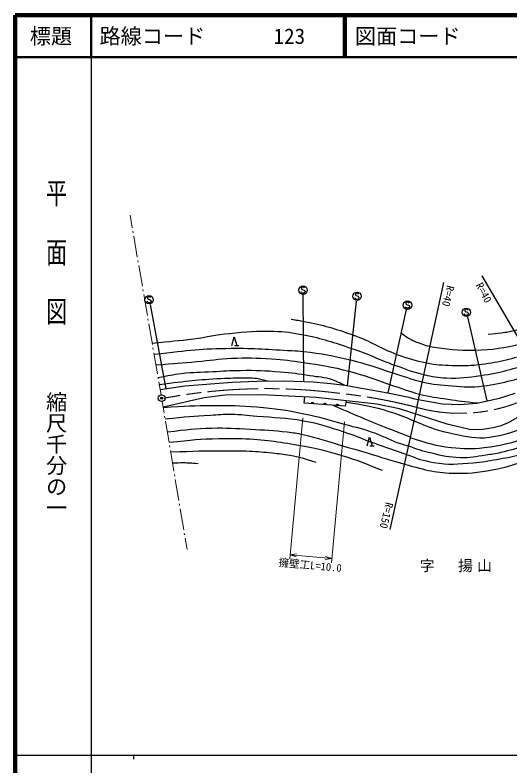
# Model space of a CAD drawing. Units: millimetres, scale not verified. Extents: x 40000 to 680000, y 20000 to 380000.
# Drawn here: x 40000 to 157069, y 202409 to 380000 of the extents above; entities that cross this region are included whole.
import ezdxf
from ezdxf.enums import TextEntityAlignment as Align

# ---------------------------------------------------------------- set-up
doc = ezdxf.new("R2010")
doc.units = ezdxf.units.MM
doc.header["$LTSCALE"] = 1000
doc.header["$PDMODE"] = 32
doc.header["$PDSIZE"] = 500
doc.linetypes.add('CHAIN', pattern=[18.5, 12, -1.5, 3.5, -1.5])
for name, color, linetype, lineweight in [('M-BGD', 7, 'Continuous', 25), ('M-BMK', 2, 'CHAIN', 13), ('M-BMK-HTXT', 7, 'Continuous', 13), ('M-BMK-SRVR', 3, 'Continuous', 25), ('M-STR-HTXT', 7, 'Continuous', 13), ('M-STR-STRC', 7, 'Continuous', 25), ('M-TTL', 2, 'Continuous', 140), ('M-TTL-BAND', 7, 'Continuous', 25), ('M-TTL-LINE', 7, 'Continuous', 50)]:
    doc.layers.add(name, color=color, linetype=linetype, lineweight=lineweight)
doc.layers.add('M-OTRS', color=6, linetype='Continuous')
doc.layers.add('M-TTL-TXT', color=7, linetype='Continuous')
doc.styles.add('@ＭＳ ゴシック', font='')
doc.styles.add('ＭＳ ゴシック', font='')
doc.styles.get('@ＭＳ ゴシック').set_extended_font_data('@MS Gothic')
doc.styles.get('ＭＳ ゴシック').set_extended_font_data('MS Gothic')

msp = doc.modelspace()

# ---------------------------------------------------------------- linework, layer by layer
at = {"layer": 'M-BGD'}
for p, q in [((91255, 301871), (91855, 303871)), ((91855, 303871), (92455, 301871)), ((91955, 301871), (92955, 301871)), ((108420, 288240), (108544, 289708)), ((118190, 287479), (108420, 288240)), ((118190, 287479), (118377, 288795)), ((123255, 278149), (123855, 280149)), ((123855, 280149), (124455, 278149)), ((123955, 278149), (124955, 278149))]:
    msp.add_line(p, q, dxfattribs=at)
for points in [[(74339, 291404), (80149, 292294), (91378, 293139), (97225, 293435), (103835, 293518), (110487, 293263), (114724, 292838), (118002, 292436), (128198, 290632), (133155, 289657), (134469, 289233), (141121, 288088), (145231, 287875), (149214, 288213), (154553, 289399), (158282, 290585)], [(166193, 289519), (161629, 286432), (156501, 283467), (154679, 282747), (153111, 282366), (150103, 281942), (147476, 281985), (142179, 283215), (130952, 286903), (125613, 288006), (111207, 289576), (98284, 290214), (89725, 290089), (84725, 289454), (75034, 287250)]]:
    msp.add_lwpolyline(points, dxfattribs=at)
for centre, radius, start, end in [((110310, 288038), 354, 4.34605, 166.75123), ((110310, 288038), 283, 6.57009, 164.52719), ((110310, 288038), 212, 10.31642, 160.78086), ((110310, 288038), 142, 18.02815, 153.06913), ((110310, 288038), 100, 28.34581, 142.75147), ((113301, 287806), 354, 4.34605, 166.75123), ((113301, 287806), 283, 6.57009, 164.52719), ((113301, 287806), 212, 10.31642, 160.78086), ((113301, 287806), 142, 18.02815, 153.06913), ((113301, 287806), 100, 28.34581, 142.75147), ((116292, 287573), 354, 4.34605, 166.75123), ((116292, 287573), 283, 6.57009, 164.52719), ((116292, 287573), 212, 10.31642, 160.78086), ((116292, 287573), 142, 18.02815, 153.06913), ((116292, 287573), 100, 28.34581, 142.75147)]:
    msp.add_arc(centre, radius, start, end, dxfattribs=at)
for points, knots in [([(151930, 304498), (153415, 304641), (153823, 304680), (155028, 304859), (156240, 305038), (156938, 305074), (158115, 305415), (162697, 306740), (165230, 307652), (169599, 309565), (171118, 310230), (171953, 310640), (173455, 311344), (181359, 315048), (185568, 317620), (193668, 320874), (196824, 322142), (198648, 322733), (201931, 323627), (202698, 323836), (203144, 323885), (203922, 324050), (206024, 324497), (207193, 324789), (209304, 325193), (214202, 326130), (216945, 326693), (221888, 327352), (224210, 327661), (225528, 327706), (227868, 327785), (230436, 327872), (231876, 327717), (234444, 327693), (237766, 327662), (239626, 327652), (242947, 327644), (244917, 327640), (246021, 327704), (247989, 327644), (252283, 327511), (254709, 327515), (258963, 326921), (264432, 326158), (267446, 325352), (272776, 323910), (274903, 323335), (276205, 323237), (278157, 322214), (279166, 321686), (279737, 321338), (280529, 320519), (281579, 319434), (281808, 318496), (282224, 317044), (282520, 316009), (282444, 315363), (282350, 314290), (282238, 313006), (281948, 312305), (281460, 311113), (281065, 310149), (280673, 309684), (280056, 308846), (279114, 307565), (278503, 306908), (277434, 305732), (275433, 303532), (274343, 302264), (272179, 300225), (269091, 297316), (267751, 296466), (263621, 293537)], [0, 0, 0, 0, 1, 1, 1, 2, 2, 2, 3, 3, 3, 4, 4, 4, 5, 5, 5, 6, 6, 6, 7, 7, 7, 8, 8, 8, 9, 9, 9, 10, 10, 10, 11, 11, 11, 12, 12, 12, 13, 13, 13, 14, 14, 14, 15, 15, 15, 16, 16, 16, 17, 17, 17, 18, 18, 18, 19, 19, 19, 20, 20, 20, 21, 21, 21, 22, 22, 22, 23, 23, 23, 24, 24, 24, 24]), ([(131353, 304824), (132398, 304029), (132744, 303760), (133731, 303239), (134665, 302746), (135226, 302537), (136229, 302206), (136989, 301955), (137412, 301786), (138200, 301647), (142273, 300931), (144615, 300695), (148750, 300756), (153124, 300820), (155572, 301328), (159852, 302237), (161749, 302639), (162818, 302886), (164640, 303549), (167369, 304542), (168792, 305364), (171420, 306599), (175882, 308694), (178334, 309967), (182734, 312190), (186917, 314303), (189130, 315746), (193371, 317738), (193499, 317799), (193577, 317815), (193710, 317866), (197321, 319246), (199306, 320122), (202947, 321423), (205553, 322354), (207058, 322777), (209769, 323329), (214475, 324286), (217183, 324474), (221973, 324809), (227458, 325194), (230549, 325043), (236048, 325041), (238809, 325040), (240358, 325060), (243116, 324933), (245073, 324842), (246160, 324656), (248116, 324550), (251838, 324349), (253931, 324392), (257649, 324125), (258236, 324083), (258590, 324154), (259148, 323967), (259602, 323816), (259792, 323704), (260237, 323404)], [0, 0, 0, 0, 1, 1, 1, 2, 2, 2, 3, 3, 3, 4, 4, 4, 5, 5, 5, 6, 6, 6, 7, 7, 7, 8, 8, 8, 9, 9, 9, 10, 10, 10, 11, 11, 11, 12, 12, 12, 13, 13, 13, 14, 14, 14, 15, 15, 15, 16, 16, 16, 17, 17, 17, 18, 18, 18, 19, 19, 19, 19]), ([(105321, 308051), (106768, 307859), (107183, 307762), (108371, 307542), (113015, 306685), (115562, 305868), (120023, 304320), (124181, 302877), (126190, 301266), (130318, 299742), (132982, 298759), (134526, 298309), (137309, 297749), (139657, 297277), (141018, 297256), (143411, 297155), (145809, 297054), (147171, 297037), (149555, 297323), (154196, 297880), (156777, 298504), (161250, 299863), (165881, 301271), (168376, 302386), (172818, 304310), (174326, 304964), (175152, 305373), (176632, 306089), (179910, 307677), (181752, 308557), (184986, 310234), (188346, 311976), (190061, 313267), (193455, 314942), (197426, 316902), (199684, 318015), (203921, 319304), (206421, 320065), (207349, 320327), (210405, 320956)], [0, 0, 0, 0, 1, 1, 1, 2, 2, 2, 3, 3, 3, 4, 4, 4, 5, 5, 5, 6, 6, 6, 7, 7, 7, 8, 8, 8, 9, 9, 9, 10, 10, 10, 11, 11, 11, 12, 12, 12, 13, 13, 13, 13]), ([(72437, 302425), (77140, 302852), (78397, 302957), (82200, 303445), (85546, 303875), (87389, 304353), (90744, 304707), (94798, 305134), (97092, 305289), (101168, 305213), (103967, 305161), (105535, 304885), (108286, 304365), (112816, 303508), (115268, 302602), (119641, 301142), (123682, 299793), (125801, 298642), (129809, 297200), (132479, 296239), (133952, 295595), (136716, 294953), (138767, 294476), (139949, 294275), (142054, 294189), (145237, 294059), (147039, 294271), (150190, 294739), (155070, 295462), (157745, 296300), (162436, 297829), (167047, 299333), (169461, 300650), (173877, 302658), (175380, 303341), (176212, 303744), (177691, 304479), (181076, 306161), (182859, 307340), (186315, 308873), (189910, 310468), (191243, 310908), (195738, 312420)], [0, 0, 0, 0, 1, 1, 1, 2, 2, 2, 3, 3, 3, 4, 4, 4, 5, 5, 5, 6, 6, 6, 7, 7, 7, 8, 8, 8, 9, 9, 9, 10, 10, 10, 11, 11, 11, 12, 12, 12, 13, 13, 13, 14, 14, 14, 14]), ([(134298, 284064), (138497, 282352), (139934, 281708), (143747, 280969), (147011, 280336), (148927, 279711), (152221, 280162), (156237, 280713), (158370, 281687), (162195, 283030), (164021, 283671), (165026, 284085), (166798, 284863), (169272, 285949), (170576, 286732), (173027, 287870), (178952, 290623), (182320, 292057), (188282, 294732), (194136, 297358), (197204, 299369), (203283, 301424), (213625, 304919), (219867, 306587), (230783, 306418), (235054, 306353), (237532, 305935), (241545, 304467), (242907, 303969), (243618, 303539), (244849, 302772), (246291, 301875), (247057, 301199), (248027, 299805), (248523, 299092), (248632, 298553), (248704, 297687), (248812, 296382), (248519, 295598), (247941, 294424), (247343, 293209), (246793, 292649), (246028, 291531), (244564, 289390), (243802, 288142), (242177, 286120), (240967, 284615), (240126, 283902), (238659, 282647), (236012, 280380), (233974, 279831), (231328, 277563), (229347, 275865), (228312, 274809), (226624, 272819), (225121, 271045), (224872, 269633), (223530, 267735), (223137, 267179), (222787, 266971), (222386, 266421), (221187, 264779), (220587, 263805), (219546, 262057), (218451, 260220), (217837, 259172), (217045, 257185), (216265, 255225), (215938, 254075), (215477, 252016), (214951, 249670), (214861, 248311), (214670, 245915), (214405, 242589), (213891, 240695), (214287, 237382), (214411, 236350), (214436, 235944), (214705, 234754)], [0, 0, 0, 0, 1, 1, 1, 2, 2, 2, 3, 3, 3, 4, 4, 4, 5, 5, 5, 6, 6, 6, 7, 7, 7, 8, 8, 8, 9, 9, 9, 10, 10, 10, 11, 11, 11, 12, 12, 12, 13, 13, 13, 14, 14, 14, 15, 15, 15, 16, 16, 16, 17, 17, 17, 18, 18, 18, 19, 19, 19, 20, 20, 20, 21, 21, 21, 22, 22, 22, 23, 23, 23, 24, 24, 24, 25, 25, 25, 26, 26, 26, 26]), ([(133408, 280123), (137745, 278719), (139254, 278136), (143153, 277749), (146183, 277448), (147927, 277329), (150949, 277705), (155152, 278228), (157497, 278822), (161500, 280203), (165407, 281551), (167441, 282715), (171173, 284488), (174725, 286176), (176596, 287362), (180145, 289055), (183637, 290721), (185667, 291491), (189214, 293037), (194515, 295347), (197435, 296763), (202816, 298881), (203235, 299046), (203489, 299082), (203918, 299220), (207823, 300478), (209946, 301389), (213896, 302498), (217141, 303409), (219053, 303553), (222393, 304005), (226599, 304574), (228995, 304747), (233240, 304681), (234911, 304655), (235846, 304454), (237477, 304087), (240395, 303430), (242096, 302743), (244425, 300865), (245215, 300229), (245487, 299578), (245654, 298577), (245876, 297245), (245533, 296417), (244975, 295187), (243823, 292649), (242959, 291294), (241203, 289129), (237480, 284538), (234326, 282957), (230354, 278580), (228135, 276136), (226956, 274705), (224901, 272121), (222192, 268714), (220357, 267013), (218106, 263286), (216716, 260987), (215884, 259684), (215011, 257143), (213782, 253563), (213314, 251469), (212679, 247737), (212191, 244868), (211854, 243230), (211958, 240322), (212038, 238077), (212160, 237190), (212664, 234615)], [0, 0, 0, 0, 1, 1, 1, 2, 2, 2, 3, 3, 3, 4, 4, 4, 5, 5, 5, 6, 6, 6, 7, 7, 7, 8, 8, 8, 9, 9, 9, 10, 10, 10, 11, 11, 11, 12, 12, 12, 13, 13, 13, 14, 14, 14, 15, 15, 15, 16, 16, 16, 17, 17, 17, 18, 18, 18, 19, 19, 19, 20, 20, 20, 21, 21, 21, 22, 22, 22, 23, 23, 23, 23]), ([(219802, 269261), (221884, 272121), (222467, 272939), (224341, 275163), (226036, 277176), (227105, 278198), (228871, 280148), (232237, 283866), (234451, 285676), (237478, 289674), (238248, 290690), (238555, 291348), (239208, 292444), (239513, 292955), (239880, 293180), (239960, 293770), (240222, 295703), (240724, 297244), (239474, 298741), (238426, 299996), (237586, 300565), (236069, 301173), (233282, 302290), (231453, 302163), (228450, 302200), (224653, 302246), (222576, 301420), (218831, 300795), (215437, 300229), (213600, 299527), (210187, 299091), (209281, 298975), (208750, 299144), (207851, 298986), (206423, 298734), (205666, 298389), (204299, 297907), (200648, 296619), (198686, 295674), (195122, 294162), (192407, 293010), (190828, 292488), (188189, 291171), (183075, 288619), (180457, 286719), (175356, 284141), (171720, 282303), (169608, 281414), (165822, 279906), (161669, 278250), (159226, 277605), (154890, 276518), (153523, 276175), (152728, 276115), (151334, 275915), (148993, 275581), (147676, 275200), (145313, 275291), (142652, 275394), (141166, 275728), (138577, 276351), (136337, 276891), (135531, 277159), (132941, 278090)], [0, 0, 0, 0, 1, 1, 1, 2, 2, 2, 3, 3, 3, 4, 4, 4, 5, 5, 5, 6, 6, 6, 7, 7, 7, 8, 8, 8, 9, 9, 9, 10, 10, 10, 11, 11, 11, 12, 12, 12, 13, 13, 13, 14, 14, 14, 15, 15, 15, 16, 16, 16, 17, 17, 17, 18, 18, 18, 19, 19, 19, 20, 20, 20, 21, 21, 21, 21]), ([(72998, 299770), (81491, 300755), (84023, 301127), (91125, 301190), (96739, 301239), (99882, 300937), (105489, 300636), (106583, 300578), (107197, 300546), (108285, 300424), (112647, 299936), (115068, 299422), (119344, 298430), (123337, 297505), (125465, 296576), (129385, 295378), (132084, 294553), (133541, 293889), (136292, 293258), (139027, 292631), (140612, 292504), (143410, 292282), (146248, 292057), (147877, 291897), (150698, 292281), (155928, 292993), (158778, 293939), (163833, 295456), (166773, 296338), (167779, 296648), (171300, 297899)], [0, 0, 0, 0, 1, 1, 1, 2, 2, 2, 3, 3, 3, 4, 4, 4, 5, 5, 5, 6, 6, 6, 7, 7, 7, 8, 8, 8, 9, 9, 9, 10, 10, 10, 10]), ([(73330, 297251), (78041, 297630), (79236, 297723), (83019, 298060), (86219, 298345), (88000, 298674), (91209, 298822), (94913, 298993), (96998, 298894), (100700, 298688), (103644, 298524), (105284, 298273), (108200, 297839), (112451, 297207), (114842, 296829), (119004, 295761), (122913, 294758), (124997, 293830), (128834, 292581), (131516, 291708), (132966, 291038), (135698, 290335), (138251, 289677), (139737, 289550), (142344, 289152), (145107, 288730), (146032, 288634), (149444, 288265)], [0, 0, 0, 0, 1, 1, 1, 2, 2, 2, 3, 3, 3, 4, 4, 4, 5, 5, 5, 6, 6, 6, 7, 7, 7, 8, 8, 8, 9, 9, 9, 9]), ([(73842, 294285), (76428, 294818), (77192, 294949), (79362, 295226), (82233, 295593), (83868, 295525), (86759, 295682), (89324, 295822), (90761, 295948), (93330, 295972), (97005, 296006), (99070, 295930), (102734, 295637), (105490, 295416), (107028, 295191), (109758, 294748), (111809, 294416), (113031, 294477), (114989, 293780), (116203, 293348), (116684, 293147), (118002, 292436)], [0, 0, 0, 0, 1, 1, 1, 2, 2, 2, 3, 3, 3, 4, 4, 4, 5, 5, 5, 6, 6, 6, 7, 7, 7, 7]), ([(74122, 292661), (81098, 293474), (83022, 293801), (88759, 294056), (90996, 294156), (92249, 294238), (94488, 294227), (95359, 294223), (95850, 294247), (96717, 294155), (97910, 294029), (98357, 293867), (99711, 293466)], [0, 0, 0, 0, 1, 1, 1, 2, 2, 2, 3, 3, 3, 4, 4, 4, 4]), ([(132560, 276098), (135363, 274991), (136421, 274672), (139000, 274190), (142612, 273516), (144743, 273820), (148406, 274104), (150570, 274271), (151763, 274551), (153901, 274924), (156034, 275296), (157245, 275455), (159339, 276009), (163049, 276990), (165055, 277829), (168576, 279354), (175926, 282538), (179689, 285078), (186940, 288481), (189441, 289655), (190805, 290417), (193408, 291341), (194662, 291786), (195344, 292153), (196658, 292359), (197581, 292504), (197957, 292531), (199044, 292526)], [0, 0, 0, 0, 1, 1, 1, 2, 2, 2, 3, 3, 3, 4, 4, 4, 5, 5, 5, 6, 6, 6, 7, 7, 7, 8, 8, 8, 9, 9, 9, 9]), ([(115254, 287708), (117076, 286896), (117555, 286697), (119035, 286059), (124615, 283654), (126456, 282980), (133450, 280208)], [0, 0, 0, 0, 1, 1, 1, 2, 2, 2, 2]), ([(118328, 288453), (123087, 287659), (124603, 287514), (128452, 286268), (130774, 285517), (131626, 285218), (134298, 284064)], [0, 0, 0, 0, 1, 1, 1, 2, 2, 2, 2]), ([(75047, 287175), (80616, 287547), (82179, 287668), (86758, 287674), (90848, 287680), (93148, 287676), (97224, 287333), (101590, 286966), (104032, 286596), (108325, 285721), (112093, 284953), (114153, 284290), (117858, 283262), (120771, 282453), (122452, 282138), (125285, 281081), (127614, 280212), (128800, 279416), (131162, 278641), (131853, 278414), (132091, 278325), (132941, 278090)], [0, 0, 0, 0, 1, 1, 1, 2, 2, 2, 3, 3, 3, 4, 4, 4, 5, 5, 5, 6, 6, 6, 7, 7, 7, 7]), ([(75487, 284498), (80643, 285010), (82025, 285194), (86231, 285407), (88140, 285503), (89210, 285626), (91122, 285597), (93491, 285561), (94810, 285360), (97171, 285157), (101499, 284785), (103966, 284847), (108240, 284069), (112040, 283376), (114097, 282624), (117773, 281440), (120189, 280661), (121472, 280024), (123855, 279149), (127237, 277908), (128336, 277543), (132560, 276098)], [0, 0, 0, 0, 1, 1, 1, 2, 2, 2, 3, 3, 3, 4, 4, 4, 5, 5, 5, 6, 6, 6, 7, 7, 7, 7]), ([(76037, 281405), (80953, 282017), (82416, 282227), (86528, 282320), (90091, 282400), (92091, 282269), (95649, 282063), (99065, 281865), (100982, 281771), (104384, 281400), (105850, 281240), (106671, 281119), (108112, 280806), (111829, 280000), (113823, 279193), (117476, 278135), (123199, 276476), (125003, 275917), (132093, 273768)], [0, 0, 0, 0, 1, 1, 1, 2, 2, 2, 3, 3, 3, 4, 4, 4, 5, 5, 5, 6, 6, 6, 6]), ([(132093, 273768), (137503, 272335), (139510, 271676), (144381, 271647), (148242, 271624), (150429, 271923), (154211, 272705), (156787, 273237), (158173, 273775), (160694, 274525), (168196, 276760), (170641, 277922), (179508, 281429)], [0, 0, 0, 0, 1, 1, 1, 2, 2, 2, 3, 3, 3, 4, 4, 4, 4]), ([(76460, 278990), (82052, 279533), (83627, 279761), (88240, 279835), (90722, 279875), (92116, 279915), (94595, 279791), (99859, 279530), (102791, 279027), (107985, 278137), (111680, 277503), (113718, 276935), (117306, 275847), (121104, 274695), (122413, 274145), (126839, 272328)], [0, 0, 0, 0, 1, 1, 1, 2, 2, 2, 3, 3, 3, 4, 4, 4, 5, 5, 5, 5]), ([(76813, 276667), (82795, 276886), (84386, 276988), (89242, 276965), (91664, 276953), (93024, 276998), (95442, 276868), (97568, 276753), (98759, 276668), (100877, 276453), (102498, 276288), (103409, 276195), (105013, 275909), (107447, 275476), (108299, 275158), (111128, 274274)], [0, 0, 0, 0, 1, 1, 1, 2, 2, 2, 3, 3, 3, 4, 4, 4, 5, 5, 5, 5]), ([(83304, 273862), (81613, 274003), (81133, 274059), (79738, 274065), (78771, 274069), (78437, 274062), (77262, 274001)], [0, 0, 0, 0, 1, 1, 1, 2, 2, 2, 2])]:
    msp.add_open_spline(points, degree=3, knots=knots, dxfattribs=at)
at = {"layer": 'M-BMK'}
for centre, radius, start, end in [((99612, 159532), 132114, 82.88572, 100.52832), ((145245, 323767), 37960, 254.37081, 302.9816), ((103451, 166106), 125151, 75.39037, 84.25721)]:
    msp.add_arc(centre, radius, start, end, dxfattribs=at)
at = {"layer": 'M-BMK-HTXT'}
for p, q in [((67214, 332698), (67737, 329667)), ((67873, 328879), (67941, 328485)), ((68077, 327696), (68927, 322769)), ((69063, 321981), (69131, 321587)), ((69267, 320798), (70117, 315871)), ((70253, 315083), (70321, 314689)), ((70457, 313900), (71307, 308973)), ((71443, 308185), (71512, 307790)), ((71648, 307002), (72498, 302075)), ((72634, 301287), (72702, 300892)), ((72838, 300104), (73688, 295177)), ((73824, 294388), (73892, 293994)), ((74028, 293206), (74551, 290176)), ((74808, 288596), (75261, 285897)), ((75394, 285108), (75460, 284714)), ((75593, 283925), (76422, 278994)), ((76555, 278205), (76621, 277811)), ((76754, 277022), (77583, 272091)), ((77715, 271302), (77782, 270908)), ((77914, 270119), (78743, 265188)), ((78876, 264399), (78942, 264004)), ((79075, 263216), (79904, 258285)), ((80036, 257496), (80103, 257101)), ((80235, 256312), (80689, 253613))]:
    msp.add_line(p, q, dxfattribs=at)
at = {"layer": 'M-BMK-SRVR'}
for p, q in [((165909, 291925), (150509, 318314)), ((135018, 287211), (141415, 316723)), ((135018, 287211), (128667, 258348))]:
    msp.add_line(p, q, dxfattribs=at)
msp.add_circle((74672, 289385), 800, dxfattribs=at)
at = {"layer": 'M-OTRS'}
msp.add_point((74672, 289385), dxfattribs=at)
at = {"layer": 'M-STR-HTXT'}
for p, q in [((108082, 284729), (104985, 251376)), ((117914, 283816), (114818, 250463)), ((105077, 252372), (106605, 252607)), ((105077, 252372), (114910, 251459)), ((105077, 252372), (106536, 251860)), ((114910, 251459), (113382, 251224)), ((114910, 251459), (113451, 251971))]:
    msp.add_line(p, q, dxfattribs=at)
at = {"layer": 'M-STR-STRC'}
for p, q in [((107772, 314391), (107681, 314573)), ((107863, 315573), (107772, 315391)), ((107772, 315391), (107772, 315300)), ((107772, 315300), (107863, 315118)), ((107863, 314300), (107772, 314391)), ((108045, 315663), (107863, 315573)), ((107863, 315118), (108409, 314936)), ((108227, 315663), (108045, 315663)), ((108409, 315573), (108227, 315663)), ((108499, 315391), (108409, 315573)), ((108409, 314936), (108499, 314845)), ((108499, 314391), (108409, 314300)), ((108499, 314845), (108590, 314663)), ((108590, 314573), (108499, 314391)), ((108590, 314663), (108590, 314573)), ((71441, 313303), (71350, 313121)), ((71350, 313121), (71350, 313030)), ((71350, 313030), (71441, 312848)), ((71623, 313394), (71441, 313303)), ((71441, 312848), (71987, 312667)), ((71805, 313394), (71623, 313394)), ((71987, 313303), (71805, 313394)), ((72078, 313121), (71987, 313303)), ((71987, 312667), (72078, 312576)), ((72078, 312576), (72169, 312394)), ((108045, 314209), (107863, 314300)), ((108227, 314209), (108045, 314209)), ((108111, 313813), (108225, 293350)), ((108409, 314300), (108227, 314209)), ((120525, 312932), (120434, 313113)), ((120616, 314113), (120525, 313932)), ((120525, 313932), (120525, 313841)), ((120525, 313841), (120616, 313659)), ((120616, 312841), (120525, 312932)), ((120798, 314204), (120616, 314113)), ((120616, 313659), (121162, 313477)), ((120798, 312750), (120616, 312841)), ((120980, 314204), (120798, 314204)), ((120980, 312750), (120798, 312750)), ((121162, 314113), (120980, 314204)), ((121162, 312841), (120980, 312750)), ((121253, 313932), (121162, 314113)), ((121162, 313477), (121253, 313386)), ((121253, 312932), (121162, 312841)), ((121253, 313386), (121343, 313204)), ((121343, 313113), (121253, 312932)), ((121343, 313204), (121343, 313113)), ((71350, 312121), (71259, 312303)), ((71441, 312030), (71350, 312121)), ((71623, 311939), (71441, 312030)), ((71805, 311939), (71623, 311939)), ((71987, 312030), (71805, 311939)), ((72078, 312121), (71987, 312030)), ((75740, 291619), (72020, 311524)), ((72169, 312303), (72078, 312121)), ((72169, 312394), (72169, 312303)), ((118675, 292317), (120756, 312336)), ((132468, 310824), (132377, 311006)), ((132559, 312006), (132468, 311824)), ((132468, 311824), (132468, 311733)), ((132468, 311733), (132559, 311551)), ((132559, 310733), (132468, 310824)), ((132740, 312097), (132559, 312006)), ((132559, 311551), (133104, 311370)), ((132922, 312097), (132740, 312097)), ((133104, 312006), (132922, 312097)), ((133195, 311824), (133104, 312006)), ((133104, 311370), (133195, 311279)), ((133195, 310824), (133104, 310733)), ((133195, 311279), (133286, 311097)), ((133286, 311006), (133195, 310824)), ((133286, 311097), (133286, 311006)), ((132537, 310391), (128198, 290632)), ((132740, 310642), (132559, 310733)), ((132922, 310642), (132740, 310642)), ((133104, 310733), (132922, 310642)), ((146383, 309149), (146292, 309331)), ((146474, 310331), (146383, 310149)), ((146383, 310149), (146383, 310058)), ((146383, 310058), (146474, 309876)), ((146474, 309058), (146383, 309149)), ((146655, 310422), (146474, 310331)), ((146474, 309876), (147019, 309694)), ((146655, 308967), (146474, 309058)), ((146837, 310422), (146655, 310422)), ((147019, 310331), (146837, 310422)), ((147019, 309058), (146837, 308967)), ((147110, 310149), (147019, 310331)), ((147019, 309694), (147110, 309604)), ((147110, 309149), (147019, 309058)), ((147110, 309604), (147201, 309422)), ((147201, 309331), (147110, 309149)), ((147201, 309422), (147201, 309331)), ((146837, 308967), (146655, 308967)), ((146987, 308630), (151592, 288742))]:
    msp.add_line(p, q, dxfattribs=at)
for centre in [(108136, 314936), (120889, 313477), (71714, 312667), (132831, 311370), (146746, 309694)]:
    msp.add_circle(centre, 1000, dxfattribs=at)
at = {"layer": 'M-TTL'}
for p, q in [((40000, 380000), (40000, 20000)), ((680000, 380000), (40000, 380000))]:
    msp.add_line(p, q, dxfattribs=at)
at = {"layer": 'M-TTL-BAND'}
for p, q in [((58000, 370000), (58000, 20000)), ((40000, 205000), (579000, 205000)), ((68000, 205000), (68000, 204000))]:
    msp.add_line(p, q, dxfattribs=at)
at = {"layer": 'M-TTL-LINE'}
for p, q in [((58000, 380000), (58000, 370000)), ((117750, 380000), (117750, 370000)), ((118250, 380000), (118250, 370000)), ((40000, 370000), (680000, 370000))]:
    msp.add_line(p, q, dxfattribs=at)

# ---------------------------------------------------------------- texts
at = {"layer": 'M-BMK-HTXT', "insert": (144789, 249653), "char_height": 2566, "attachment_point": 5, "style": 'ＭＳ ゴシック'}
msp.add_mtext('\\T1.29;字\u3000揚山', dxfattribs=at)
at = {"layer": 'M-BMK-SRVR', "style": 'ＭＳ ゴシック'}
for s, rotation, p in [('R=40', 297.94, (149714, 316539)), ('R=40', 256.163, (143046, 315971)), ('R=150', 256.163, (128613, 264678))]:
    msp.add_text(s, height=1833, rotation=rotation, dxfattribs=at).set_placement(p, align=Align.MIDDLE_LEFT)
at = {"layer": 'M-STR-HTXT', "style": 'ＭＳ ゴシック'}
msp.add_text('擁壁工L=10.0', height=1833, rotation=354.695, dxfattribs=at).set_placement((109670, 248430), align=Align.BOTTOM_CENTER)
at = {"layer": 'M-TTL-BAND', "style": '@ＭＳ ゴシック', "width": 1.4}
msp.add_text('平  面  図', height=3666, rotation=270, dxfattribs=at).set_placement((49777, 306475), align=Align.MIDDLE_RIGHT)
at = {"layer": 'M-TTL-BAND', "style": '@ＭＳ ゴシック'}
msp.add_text('縮尺千分の一', height=3666, rotation=270, dxfattribs=at).set_placement((49777, 261030), align=Align.MIDDLE_RIGHT)
at = {"layer": 'M-TTL-TXT', "style": 'ＭＳ ゴシック'}
msp.add_text('標題', height=3666, dxfattribs=at).set_placement((48500, 375000), align=Align.MIDDLE_CENTER)
for s, p in [('路線コード', (60000, 375000)), ('123', (101142, 375000)), ('図面コード', (120380, 375000))]:
    msp.add_text(s, height=3666, dxfattribs=at).set_placement(p, align=Align.MIDDLE_LEFT)

doc.saveas('drawing.dxf')
